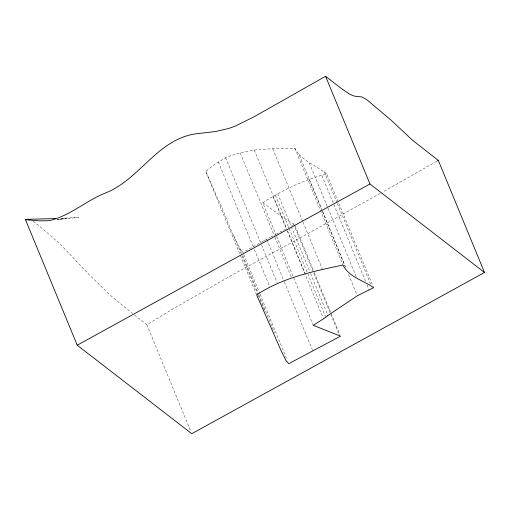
<?xml version="1.0" encoding="UTF-8"?>
<svg xmlns="http://www.w3.org/2000/svg" width="510" height="510" viewBox="0 0 510 510"><rect width="100%" height="100%" fill="white"/><g stroke="black" fill="none" stroke-linecap="round" stroke-linejoin="round"><path stroke-width="0.38" stroke-dasharray="2.55 1.91" d="M256.638 294.837L205.836 171.57L209.049 168.778A97.289 83.213 -57.7 0 1 215.928 163.519L226.682 157.227A121.355 107.329 -1.9 0 1 240.184 152.994C257.945 147.76 276.586 149.271 294.831 148.231L298.975 154.371L321.402 208.781M276.382 235.792L262.765 202.763C282.54 190.051 303.915 179.922 326.731 173.929L373.301 286.92M134.398 315.008L146.848 324.711L174.465 308.046L233.013 274.501L298.917 238.584L381.996 192.404M436.764 161.287L382.564 192.091M264.837 240.344L270.058 237.501M270.874 237.054L275.776 234.37M276.592 233.931L278.231 233.044M279.869 232.165L282.604 230.711M263.198 241.211L242.824 252.393L241.753 251.047M283.515 230.227L285.339 229.264M264.505 240.516L263.523 241.039M288.08 227.817L288.991 227.339M291.739 225.911L292.651 225.433M273.067 196.535L286.11 228.18M56.674 219.683L66.434 218.312L57.42 219.58M58.848 219.37L78.769 217.426L60.881 218.318M294.302 224.387L284.127 218.172L262.765 202.763M326.731 173.929C317.755 167.07 307.084 162.524 298.975 154.371M33.15 221.27L39.512 226.153L58.669 242.779A173.521 38.422 61.2 0 1 61.729 245.718L87.854 273.309L108.496 293.562A254.809 56.425 61.2 0 0 111.435 296.214L132.504 313.51M241.721 251.016C231.234 234.702 226.064 215.316 217.458 197.969A144.126 1.249 67.4 0 0 216.418 195.585L205.836 171.57M324.296 171.742L337.033 202.636M337.339 203.375L371.293 285.759M321.969 175.669L365.797 282.005M367.009 284.943L369.125 290.075M309.328 162.926L356.713 277.893M309.264 179.099L322.269 210.655M322.575 211.389L345.856 267.884M348.579 274.488L357.351 295.768M322.613 211.72L345.041 266.131M294.831 148.231L342.981 265.041M272.716 148.716L302.698 221.455M303.004 222.188L322.384 269.21M295.086 225.949L313.867 271.505M314.166 272.238L339.915 334.7M293.499 223.973L330.505 313.746M330.805 314.485L339.603 335.822M277.669 193.615L310.341 272.895M310.647 273.628L327.892 315.473M275.502 195.4L325.762 317.335M254.267 150.042L287.175 229.889M287.481 230.622L305.292 273.838M287.328 231.126L323.423 318.705M276.681 236.525L313.287 325.335M240.184 152.987L274.635 236.57M274.935 237.303L291.86 278.364M266.8 239.311L284.095 281.265M284.395 282.005L312.917 351.199M225.567 157.647L261.26 244.252M261.566 244.985L277.293 283.152M218.286 161.893L253.196 246.585M254.413 249.53L269.892 287.092M243.729 254.592L259.73 293.403M260.03 294.136L287.194 360.047M239.719 248.434L241.536 252.852M242.754 255.79L258.519 294.047M258.825 294.78L274.59 333.036M233.51 235.231L241.695 255.083M241.995 255.822L258.06 294.793M258.36 295.526L264.722 310.966M146.848 324.711L190.861 431.492"/><path stroke-width="0.76" d="M437.535 160.854L438.313 160.414L484.5 272.48L191.766 433.704L77.227 345.213L25.5 219.708L27.553 219.287L55.654 218.586M77.227 345.213L369.96 183.989L484.5 272.48M438.23 160.357L412.405 140.129L391.406 120.43L366.875 99.75L362.017 96.964L354.335 96.109L349.93 94.375L342.236 89.173L325.571 76.296L254.26 116.669L235.518 125.97A87.593 76.092 -52.3 0 1 228.161 128.596L215.641 131.491L193.851 134.111A63.54 55.201 -52.3 0 0 187.623 135.596C153.982 145.395 137.19 180.865 104.862 193.226C86.368 200.812 70.852 214.825 51.44 220.161A37.887 32.914 -52.3 0 1 47.564 220.76L39.346 220.862L25.5 219.708M27.553 219.287L30.02 219.657M325.571 76.296L369.96 183.989M327.892 315.473L325.762 317.335L313.287 325.335L340.521 336.166L288.705 363.713L285.81 360.258L281.093 350.67L256.638 294.837C282.361 277.822 313.223 271.256 342.981 265.041C349.006 277.21 363.388 280.36 373.6 287.653L357.351 295.768L327.892 315.473"/></g></svg>
